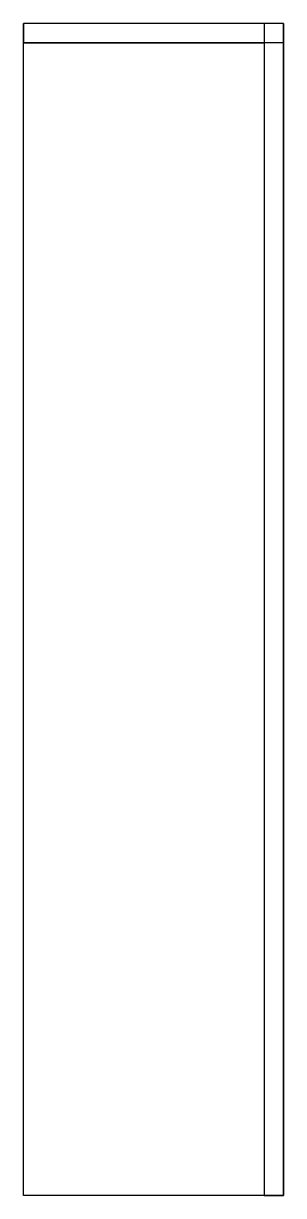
# Model space of a CAD drawing. Extents: x -676.8 to -656.8, y 528.1 to 618.1.
import ezdxf

# ---------------------------------------------------------------- set-up
doc = ezdxf.new("R2010")
doc.units = 0
doc.layers.get('0').update_dxf_attribs({"linetype": 'CONTINUOUS'})

msp = doc.modelspace()

# ---------------------------------------------------------------- linework, layer by layer
at = {"linetype": 'CONTINUOUS'}
for p, q in [((-676.8, 528.13), (-676.8, 618.13)), ((-656.8, 618.13), (-676.8, 618.13)), ((-656.8, 618.13), (-676.8, 618.13)), ((-676.8, 618.13), (-676.8, 616.63)), ((-658.3, 618.13), (-658.3, 528.13)), ((-656.8, 618.13), (-656.8, 528.13)), ((-656.8, 528.13), (-656.8, 618.13)), ((-656.8, 616.63), (-676.8, 616.63)), ((-676.8, 616.63), (-658.3, 616.63)), ((-658.3, 616.63), (-658.3, 528.13)), ((-656.8, 528.13), (-676.8, 528.13)), ((-658.3, 528.13), (-656.8, 528.13))]:
    msp.add_line(p, q, dxfattribs=at)

doc.saveas('drawing.dxf')
